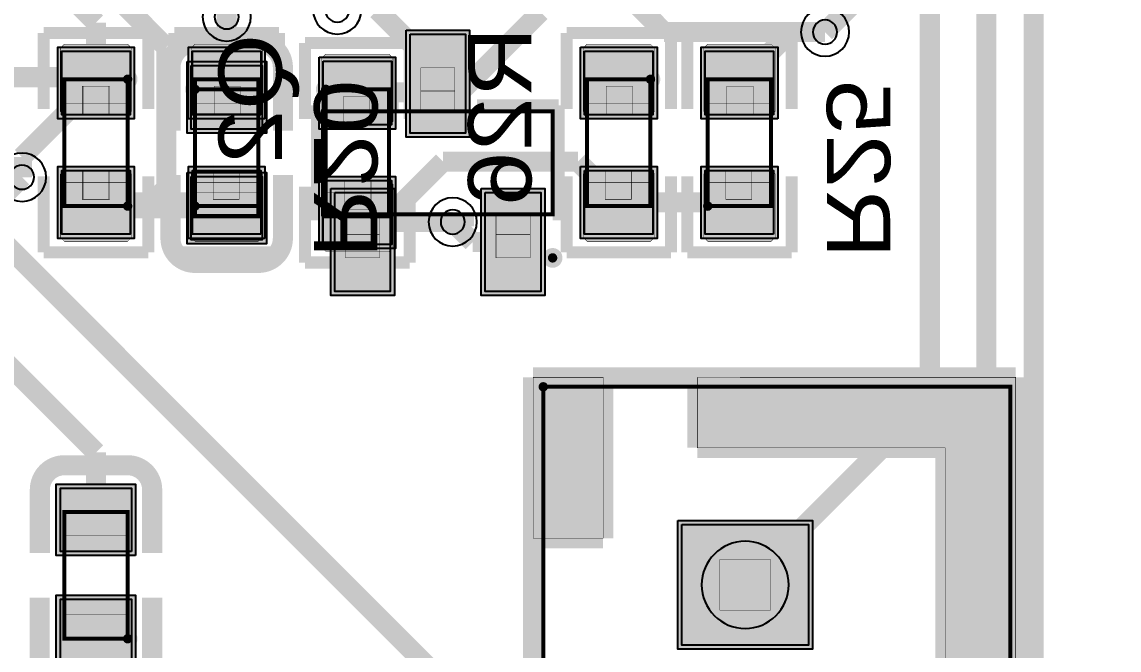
# Model space of a CAD drawing. Header units: millimetres. Extents: x -0.1 to 51.1, y -7.6 to 37.6.
# Drawn here: x 37.22 to 51.08, y 11.92 to 19.85 of the extents above; entities that cross this region are included whole.
import ezdxf
from ezdxf.enums import TextEntityAlignment as Align

# ---------------------------------------------------------------- set-up
doc = ezdxf.new("R2010")
doc.units = ezdxf.units.MM
doc.header["$MEASUREMENT"] = 0
for name, color, linetype, true_color in [('Board-Outline-Layer', 7, 'Continuous', 0xff00ff), ('Bottom-Layer', 7, 'Continuous', 0x0000ff), ('Bottom-Paste-Mask-Layer', 7, 'Continuous', 0x800000), ('Bottom-Silkscreen-Layer', 7, 'Continuous', 0x66cc33), ('Bottom-Solder-Mask-Layer', 7, 'Continuous', 0xaa00ff), ('Component-Marking-Layer', 7, 'Continuous', 0x66ffcc), ('Component-Shape-Layer', 7, 'Continuous', 0x00cccc), ('Document-Layer', 7, 'Continuous', 0xffffff), ('Hole-Layer', 7, 'Continuous', 0x222222), ('Multi-Layer', 7, 'Continuous', 0xc0c0c0), ('Pin-Floating-Layer', 7, 'Continuous', 0xff99ff), ('Pin-Soldering-Layer', 7, 'Continuous', 0xcc9999), ('Top-Layer', 7, 'Continuous', 0xff0000), ('Top-Paste-Mask-Layer', 7, 'Continuous', 0x808080), ('Top-Silkscreen-Layer', 7, 'Continuous', 0xffcc00), ('Top-Solder-Mask-Layer', 7, 'Continuous', 0x800080)]:
    doc.layers.add(name, color=color, linetype=linetype, true_color=true_color)
doc.styles.get("Standard").update_dxf_attribs({"font": 'arial.ttf'})

msp = doc.modelspace()

# ---------------------------------------------------------------- hatches: boundary and pattern name
at = {"layer": 'Bottom-Layer'}
for points in [[(42.123, 19.699), (42.823, 19.699), (42.823, 18.449), (42.123, 18.449)], [(37.723, 19.485), (38.587, 19.485), (38.587, 18.679), (37.723, 18.679)], [(40.238, 18.679), (39.374, 18.679), (39.374, 19.485), (40.238, 19.485)], [(44.327, 19.485), (45.191, 19.485), (45.191, 18.679), (44.327, 18.679)], [(46.715, 18.679), (45.851, 18.679), (45.851, 19.485), (46.715, 19.485)], [(37.723, 17.978), (38.587, 17.978), (38.587, 17.172), (37.723, 17.172)], [(40.238, 17.172), (39.374, 17.172), (39.374, 17.978), (40.238, 17.978)], [(44.327, 17.978), (45.191, 17.978), (45.191, 17.172), (44.327, 17.172)], [(46.715, 17.172), (45.851, 17.172), (45.851, 17.978), (46.715, 17.978)], [(41.173, 17.699), (41.873, 17.699), (41.873, 16.449), (41.173, 16.449)], [(43.073, 17.699), (43.773, 17.699), (43.773, 16.449), (43.073, 16.449)], [(45.555, 13.509), (47.155, 13.509), (47.155, 11.985), (45.555, 11.985)]]:
    msp.add_hatch(color=256, dxfattribs=at).paths.add_polyline_path(points)
at = {"layer": 'Bottom-Paste-Mask-Layer'}
for points in [[(42.123, 19.699), (42.823, 19.699), (42.823, 18.449), (42.123, 18.449)], [(38.605, 19.523), (38.605, 18.723), (38.555, 18.673), (38.327, 18.673), (38.327, 19.043), (37.997, 19.043), (37.997, 18.673), (37.755, 18.673), (37.705, 18.723), (37.705, 19.523), (37.755, 19.573), (38.555, 19.573)], [(38.605, 19.523), (38.605, 18.723), (38.555, 18.673), (38.327, 18.673), (38.327, 19.043), (37.997, 19.043), (37.997, 18.673), (37.755, 18.673), (37.705, 18.723), (37.705, 19.523), (37.755, 19.573), (38.555, 19.573)], [(40.256, 19.523), (40.256, 18.723), (40.206, 18.673), (39.978, 18.673), (39.978, 19.043), (39.648, 19.043), (39.648, 18.673), (39.406, 18.673), (39.356, 18.723), (39.356, 19.523), (39.406, 19.573), (40.206, 19.573)], [(40.256, 19.523), (40.256, 18.723), (40.206, 18.673), (39.978, 18.673), (39.978, 19.043), (39.648, 19.043), (39.648, 18.673), (39.406, 18.673), (39.356, 18.723), (39.356, 19.523), (39.406, 19.573), (40.206, 19.573)], [(45.209, 19.523), (45.209, 18.723), (45.159, 18.673), (44.931, 18.673), (44.931, 19.043), (44.601, 19.043), (44.601, 18.673), (44.359, 18.673), (44.309, 18.723), (44.309, 19.523), (44.359, 19.573), (45.159, 19.573)], [(45.209, 19.523), (45.209, 18.723), (45.159, 18.673), (44.931, 18.673), (44.931, 19.043), (44.601, 19.043), (44.601, 18.673), (44.359, 18.673), (44.309, 18.723), (44.309, 19.523), (44.359, 19.573), (45.159, 19.573)], [(46.733, 19.523), (46.733, 18.723), (46.683, 18.673), (46.455, 18.673), (46.455, 19.043), (46.125, 19.043), (46.125, 18.673), (45.883, 18.673), (45.833, 18.723), (45.833, 19.523), (45.883, 19.573), (46.683, 19.573)], [(46.733, 19.523), (46.733, 18.723), (46.683, 18.673), (46.455, 18.673), (46.455, 19.043), (46.125, 19.043), (46.125, 18.673), (45.883, 18.673), (45.833, 18.723), (45.833, 19.523), (45.883, 19.573), (46.683, 19.573)], [(37.705, 17.133), (37.705, 17.933), (37.755, 17.983), (37.983, 17.983), (37.983, 17.613), (38.313, 17.613), (38.313, 17.983), (38.555, 17.983), (38.605, 17.933), (38.605, 17.133), (38.555, 17.083), (37.755, 17.083)], [(37.705, 17.133), (37.705, 17.933), (37.755, 17.983), (37.983, 17.983), (37.983, 17.613), (38.313, 17.613), (38.313, 17.983), (38.555, 17.983), (38.605, 17.933), (38.605, 17.133), (38.555, 17.083), (37.755, 17.083)], [(39.356, 17.133), (39.356, 17.933), (39.406, 17.983), (39.634, 17.983), (39.634, 17.613), (39.964, 17.613), (39.964, 17.983), (40.206, 17.983), (40.256, 17.933), (40.256, 17.133), (40.206, 17.083), (39.406, 17.083)], [(39.356, 17.133), (39.356, 17.933), (39.406, 17.983), (39.634, 17.983), (39.634, 17.613), (39.964, 17.613), (39.964, 17.983), (40.206, 17.983), (40.256, 17.933), (40.256, 17.133), (40.206, 17.083), (39.406, 17.083)], [(44.309, 17.133), (44.309, 17.933), (44.359, 17.983), (44.587, 17.983), (44.587, 17.613), (44.917, 17.613), (44.917, 17.983), (45.159, 17.983), (45.209, 17.933), (45.209, 17.133), (45.159, 17.083), (44.359, 17.083)], [(44.309, 17.133), (44.309, 17.933), (44.359, 17.983), (44.587, 17.983), (44.587, 17.613), (44.917, 17.613), (44.917, 17.983), (45.159, 17.983), (45.209, 17.933), (45.209, 17.133), (45.159, 17.083), (44.359, 17.083)], [(45.833, 17.133), (45.833, 17.933), (45.883, 17.983), (46.111, 17.983), (46.111, 17.613), (46.441, 17.613), (46.441, 17.983), (46.683, 17.983), (46.733, 17.933), (46.733, 17.133), (46.683, 17.083), (45.883, 17.083)], [(45.833, 17.133), (45.833, 17.933), (45.883, 17.983), (46.111, 17.983), (46.111, 17.613), (46.441, 17.613), (46.441, 17.983), (46.683, 17.983), (46.733, 17.933), (46.733, 17.133), (46.683, 17.083), (45.883, 17.083)], [(41.173, 17.699), (41.873, 17.699), (41.873, 16.449), (41.173, 16.449)], [(43.073, 17.699), (43.773, 17.699), (43.773, 16.449), (43.073, 16.449)], [(45.555, 13.509), (47.155, 13.509), (47.155, 11.985), (45.555, 11.985)]]:
    msp.add_hatch(color=256, dxfattribs=at).paths.add_polyline_path(points)
at = {"layer": 'Bottom-Solder-Mask-Layer'}
for points in [[(42.072, 19.75), (42.874, 19.75), (42.874, 18.398), (42.072, 18.398)], [(37.672, 19.536), (38.638, 19.536), (38.638, 18.628), (37.672, 18.628)], [(40.289, 18.628), (39.323, 18.628), (39.323, 19.536), (40.289, 19.536)], [(44.276, 19.536), (45.242, 19.536), (45.242, 18.628), (44.276, 18.628)], [(46.766, 18.628), (45.8, 18.628), (45.8, 19.536), (46.766, 19.536)], [(37.672, 18.029), (38.638, 18.029), (38.638, 17.121), (37.672, 17.121)], [(40.289, 17.121), (39.323, 17.121), (39.323, 18.029), (40.289, 18.029)], [(44.276, 18.029), (45.242, 18.029), (45.242, 17.121), (44.276, 17.121)], [(46.766, 17.121), (45.8, 17.121), (45.8, 18.029), (46.766, 18.029)], [(41.122, 17.75), (41.924, 17.75), (41.924, 16.398), (41.122, 16.398)], [(43.022, 17.75), (43.824, 17.75), (43.824, 16.398), (43.022, 16.398)], [(45.504, 13.56), (47.206, 13.56), (47.206, 11.934), (45.504, 11.934)]]:
    msp.add_hatch(color=256, dxfattribs=at).paths.add_polyline_path(points)
at = {"layer": 'Component-Marking-Layer'}
for points in [[(38.495, 19.129, 1), (38.615, 19.129, 1)], [(38.495, 19.129, 1), (38.615, 19.129, 1)], [(45.099, 19.129, 1), (45.219, 19.129, 1)], [(45.099, 19.129, 1), (45.219, 19.129, 1)], [(39.346, 19.002, 1), (39.466, 19.002, 1)], [(39.346, 19.002, 1), (39.466, 19.002, 1)], [(40.997, 19.002, 1), (41.117, 19.002, 1)], [(40.997, 19.002, 1), (41.117, 19.002, 1)], [(38.495, 17.528, 1), (38.615, 17.528, 1)], [(38.495, 17.528, 1), (38.615, 17.528, 1)], [(39.346, 17.528, 1), (39.466, 17.528, 1)], [(39.346, 17.528, 1), (39.466, 17.528, 1)], [(45.823, 17.528, 1), (45.943, 17.528, 1)], [(45.823, 17.528, 1), (45.943, 17.528, 1)], [(43.863, 16.874, 1), (43.983, 16.874, 1)], [(43.863, 16.874, 1), (43.983, 16.874, 1)], [(43.745, 15.247, 1), (43.865, 15.247, 1)], [(43.745, 15.247, 1), (43.865, 15.247, 1)], [(38.495, 12.067, 1), (38.615, 12.067, 1)], [(38.495, 12.067, 1), (38.615, 12.067, 1)]]:
    msp.add_hatch(color=256, dxfattribs=at).paths.add_polyline_path(points)
at = {"layer": 'Document-Layer'}
for points in [[(44.561, 15.367), (44.561, 13.335), (43.676, 13.335), (43.676, 15.367)], [(44.561, 15.367), (44.561, 13.335), (43.676, 13.335), (43.676, 15.367)], [(45.751, 15.366), (45.751, 14.477), (48.883, 14.477), (48.883, 1.015), (45.708, 1.015), (45.708, 0.126), (49.771, 0.126), (49.772, 0.127), (49.772, 15.367)], [(45.751, 15.366), (45.751, 14.477), (48.883, 14.477), (48.883, 1.015), (45.708, 1.015), (45.708, 0.126), (49.771, 0.126), (49.772, 0.127), (49.772, 15.367)]]:
    msp.add_hatch(color=256, dxfattribs=at).paths.add_polyline_path(points)
at = {"layer": 'Hole-Layer'}
msp.add_hatch(color=256, dxfattribs=at).paths.add_polyline_path([(45.805, 12.747, 1), (46.905, 12.747, 1)])
at = {"layer": 'Multi-Layer'}
msp.add_hatch(color=256, dxfattribs=at).paths.add_polyline_path([(45.555, 13.509), (47.155, 13.509), (47.155, 11.985), (45.555, 11.985)])
msp.add_hatch(color=256, dxfattribs=at).paths.add_polyline_path([(45.555, 13.509), (47.155, 13.509), (47.155, 11.985), (45.555, 11.985)])
msp.add_hatch(color=256, dxfattribs=at).paths.add_polyline_path([(45.555, 13.509), (47.155, 13.509), (47.155, 11.985), (45.555, 11.985)])
at = {"layer": 'Pin-Floating-Layer'}
for points in [[(42.688, 18.984), (42.258, 18.984), (42.258, 18.714), (42.688, 18.714)], [(42.688, 18.984), (42.258, 18.984), (42.258, 18.714), (42.688, 18.714)], [(41.738, 17.434), (41.308, 17.434), (41.308, 17.164), (41.738, 17.164)], [(41.738, 17.434), (41.308, 17.434), (41.308, 17.164), (41.738, 17.164)], [(43.638, 17.434), (43.208, 17.434), (43.208, 17.164), (43.638, 17.164)], [(43.638, 17.434), (43.208, 17.434), (43.208, 17.164), (43.638, 17.164)]]:
    msp.add_hatch(color=256, dxfattribs=at).paths.add_polyline_path(points)
at = {"layer": 'Pin-Soldering-Layer'}
for points in [[(42.688, 19.274), (42.258, 19.274), (42.258, 18.974), (42.688, 18.974)], [(42.688, 19.274), (42.258, 19.274), (42.258, 18.974), (42.688, 18.974)], [(38.555, 19.128), (37.755, 19.128), (37.755, 18.828), (38.555, 18.828)], [(38.555, 19.128), (37.755, 19.128), (37.755, 18.828), (38.555, 18.828)], [(38.555, 19.128), (37.755, 19.128), (37.755, 18.828), (38.555, 18.828)], [(38.555, 19.128), (37.755, 19.128), (37.755, 18.828), (38.555, 18.828)], [(39.406, 19.128), (40.206, 19.128), (40.206, 18.828), (39.406, 18.828)], [(39.406, 19.128), (40.206, 19.128), (40.206, 18.828), (39.406, 18.828)], [(45.159, 19.128), (44.359, 19.128), (44.359, 18.828), (45.159, 18.828)], [(45.159, 19.128), (44.359, 19.128), (44.359, 18.828), (45.159, 18.828)], [(45.883, 19.128), (46.683, 19.128), (46.683, 18.828), (45.883, 18.828)], [(45.883, 19.128), (46.683, 19.128), (46.683, 18.828), (45.883, 18.828)], [(39.406, 19.001), (40.206, 19.001), (40.206, 18.701), (39.406, 18.701)], [(39.406, 19.001), (40.206, 19.001), (40.206, 18.701), (39.406, 18.701)], [(41.057, 19.001), (41.857, 19.001), (41.857, 18.701), (41.057, 18.701)], [(41.057, 19.001), (41.857, 19.001), (41.857, 18.701), (41.057, 18.701)], [(38.555, 17.528), (37.755, 17.528), (37.755, 17.828), (38.555, 17.828)], [(38.555, 17.528), (37.755, 17.528), (37.755, 17.828), (38.555, 17.828)], [(38.555, 17.528), (37.755, 17.528), (37.755, 17.828), (38.555, 17.828)], [(38.555, 17.528), (37.755, 17.528), (37.755, 17.828), (38.555, 17.828)], [(39.406, 17.528), (40.206, 17.528), (40.206, 17.828), (39.406, 17.828)], [(39.406, 17.528), (40.206, 17.528), (40.206, 17.828), (39.406, 17.828)], [(45.159, 17.528), (44.359, 17.528), (44.359, 17.828), (45.159, 17.828)], [(45.159, 17.528), (44.359, 17.528), (44.359, 17.828), (45.159, 17.828)], [(45.883, 17.528), (46.683, 17.528), (46.683, 17.828), (45.883, 17.828)], [(45.883, 17.528), (46.683, 17.528), (46.683, 17.828), (45.883, 17.828)], [(39.406, 17.401), (40.206, 17.401), (40.206, 17.701), (39.406, 17.701)], [(39.406, 17.401), (40.206, 17.401), (40.206, 17.701), (39.406, 17.701)], [(41.057, 17.401), (41.857, 17.401), (41.857, 17.701), (41.057, 17.701)], [(41.057, 17.401), (41.857, 17.401), (41.857, 17.701), (41.057, 17.701)], [(41.738, 17.174), (41.308, 17.174), (41.308, 16.874), (41.738, 16.874)], [(41.738, 17.174), (41.308, 17.174), (41.308, 16.874), (41.738, 16.874)], [(43.638, 17.174), (43.208, 17.174), (43.208, 16.874), (43.638, 16.874)], [(43.638, 17.174), (43.208, 17.174), (43.208, 16.874), (43.638, 16.874)], [(38.555, 13.667), (37.755, 13.667), (37.755, 13.367), (38.555, 13.367)], [(38.555, 13.667), (37.755, 13.667), (37.755, 13.367), (38.555, 13.367)], [(46.675, 13.067), (46.675, 12.427), (46.035, 12.427), (46.035, 13.067)], [(46.675, 13.067), (46.675, 12.427), (46.035, 12.427), (46.035, 13.067)], [(38.555, 12.067), (37.755, 12.067), (37.755, 12.367), (38.555, 12.367)], [(38.555, 12.067), (37.755, 12.067), (37.755, 12.367), (38.555, 12.367)]]:
    msp.add_hatch(color=256, dxfattribs=at).paths.add_polyline_path(points)
at = {"layer": 'Top-Layer'}
for points in [[(38.587, 18.679), (37.723, 18.679), (37.723, 19.485), (38.587, 19.485)], [(39.356, 19.301), (40.256, 19.301), (40.256, 18.501), (39.356, 18.501)], [(41.025, 19.358), (41.889, 19.358), (41.889, 18.552), (41.025, 18.552)], [(38.587, 17.172), (37.723, 17.172), (37.723, 17.978), (38.587, 17.978)], [(39.356, 17.901), (40.256, 17.901), (40.256, 17.101), (39.356, 17.101)], [(41.025, 17.851), (41.889, 17.851), (41.889, 17.045), (41.025, 17.045)], [(38.605, 13.167), (37.705, 13.167), (37.705, 13.967), (38.605, 13.967)], [(45.555, 13.509), (47.155, 13.509), (47.155, 11.985), (45.555, 11.985)], [(38.605, 11.767), (37.705, 11.767), (37.705, 12.567), (38.605, 12.567)]]:
    msp.add_hatch(color=256, dxfattribs=at).paths.add_polyline_path(points)
at = {"layer": 'Top-Paste-Mask-Layer'}
for points in [[(37.705, 19.523), (37.705, 18.723), (37.755, 18.673), (37.983, 18.673), (37.983, 19.043), (38.313, 19.043), (38.313, 18.673), (38.555, 18.673), (38.605, 18.723), (38.605, 19.523), (38.555, 19.573), (37.755, 19.573)], [(37.705, 19.523), (37.705, 18.723), (37.755, 18.673), (37.983, 18.673), (37.983, 19.043), (38.313, 19.043), (38.313, 18.673), (38.555, 18.673), (38.605, 18.723), (38.605, 19.523), (38.555, 19.573), (37.755, 19.573)], [(41.007, 19.396), (41.007, 18.596), (41.057, 18.546), (41.285, 18.546), (41.285, 18.916), (41.615, 18.916), (41.615, 18.546), (41.857, 18.546), (41.907, 18.596), (41.907, 19.396), (41.857, 19.446), (41.057, 19.446)], [(41.007, 19.396), (41.007, 18.596), (41.057, 18.546), (41.285, 18.546), (41.285, 18.916), (41.615, 18.916), (41.615, 18.546), (41.857, 18.546), (41.907, 18.596), (41.907, 19.396), (41.857, 19.446), (41.057, 19.446)], [(39.356, 19.301), (40.256, 19.301), (40.256, 18.501), (39.356, 18.501)], [(38.605, 17.133), (38.605, 17.933), (38.555, 17.983), (38.327, 17.983), (38.327, 17.613), (37.997, 17.613), (37.997, 17.983), (37.755, 17.983), (37.705, 17.933), (37.705, 17.133), (37.755, 17.083), (38.555, 17.083)], [(38.605, 17.133), (38.605, 17.933), (38.555, 17.983), (38.327, 17.983), (38.327, 17.613), (37.997, 17.613), (37.997, 17.983), (37.755, 17.983), (37.705, 17.933), (37.705, 17.133), (37.755, 17.083), (38.555, 17.083)], [(39.356, 17.901), (40.256, 17.901), (40.256, 17.101), (39.356, 17.101)], [(41.907, 17.006), (41.907, 17.806), (41.857, 17.856), (41.629, 17.856), (41.629, 17.486), (41.299, 17.486), (41.299, 17.856), (41.057, 17.856), (41.007, 17.806), (41.007, 17.006), (41.057, 16.956), (41.857, 16.956)], [(41.907, 17.006), (41.907, 17.806), (41.857, 17.856), (41.629, 17.856), (41.629, 17.486), (41.299, 17.486), (41.299, 17.856), (41.057, 17.856), (41.007, 17.806), (41.007, 17.006), (41.057, 16.956), (41.857, 16.956)], [(38.605, 13.167), (37.705, 13.167), (37.705, 13.967), (38.605, 13.967)], [(45.555, 13.509), (47.155, 13.509), (47.155, 11.985), (45.555, 11.985)], [(38.605, 11.767), (37.705, 11.767), (37.705, 12.567), (38.605, 12.567)]]:
    msp.add_hatch(color=256, dxfattribs=at).paths.add_polyline_path(points)
at = {"layer": 'Top-Solder-Mask-Layer'}
for points in [[(38.638, 18.628), (37.672, 18.628), (37.672, 19.536), (38.638, 19.536)], [(40.974, 19.409), (41.94, 19.409), (41.94, 18.501), (40.974, 18.501)], [(39.305, 19.352), (40.307, 19.352), (40.307, 18.45), (39.305, 18.45)], [(38.638, 17.121), (37.672, 17.121), (37.672, 18.029), (38.638, 18.029)], [(39.305, 17.952), (40.307, 17.952), (40.307, 17.05), (39.305, 17.05)], [(40.974, 17.902), (41.94, 17.902), (41.94, 16.994), (40.974, 16.994)], [(38.656, 13.116), (37.654, 13.116), (37.654, 14.018), (38.656, 14.018)], [(45.504, 13.56), (47.206, 13.56), (47.206, 11.934), (45.504, 11.934)], [(38.656, 11.716), (37.654, 11.716), (37.654, 12.618), (38.656, 12.618)]]:
    msp.add_hatch(color=256, dxfattribs=at).paths.add_polyline_path(points)

# ---------------------------------------------------------------- linework, layer by layer
at = {"layer": 'Board-Outline-Layer', "const_width": 0.254}
msp.add_lwpolyline([(50, 0), (50, 30)], dxfattribs=at)
at = {"layer": 'Bottom-Layer', "const_width": 0.254}
for points in [[(48.688, 15.08), (48.688, 27.432)], [(38.155, 19.844), (35.869, 22.13)], [(43.815, 10.247), (32.131, 21.931)], [(42.473, 19.242), (41.711, 20.004)], [(38.155, 19.082), (38.155, 19.844)], [(39.806, 19.917), (39.806, 19.082)], [(46.927, 19.725), (46.283, 19.082)], [(47.364, 19.725), (46.927, 19.725)], [(42.473, 19.074), (42.473, 19.242)], [(37.221, 18.147), (38.155, 19.082)], [(37.221, 17.893), (37.221, 18.147)], [(41.523, 17.074), (42.539, 18.09)], [(42.539, 18.09), (44.244, 18.09)], [(44.244, 18.09), (44.759, 17.575)], [(38.155, 17.575), (39.806, 17.575)], [(44.759, 17.575), (46.283, 17.575)], [(42.915, 17.074), (42.661, 17.328)], [(43.423, 17.074), (42.915, 17.074)], [(46.355, 12.747), (48.688, 15.08)]]:
    msp.add_lwpolyline(points, dxfattribs=at)
at = {"layer": 'Bottom-Layer'}
for points in [[(42.123, 19.699), (42.823, 19.699), (42.823, 18.449), (42.123, 18.449)], [(37.723, 19.485), (38.587, 19.485), (38.587, 18.679), (37.723, 18.679)], [(40.238, 18.679), (39.374, 18.679), (39.374, 19.485), (40.238, 19.485)], [(44.327, 19.485), (45.191, 19.485), (45.191, 18.679), (44.327, 18.679)], [(46.715, 18.679), (45.851, 18.679), (45.851, 19.485), (46.715, 19.485)], [(37.723, 17.978), (38.587, 17.978), (38.587, 17.172), (37.723, 17.172)], [(40.238, 17.172), (39.374, 17.172), (39.374, 17.978), (40.238, 17.978)], [(44.327, 17.978), (45.191, 17.978), (45.191, 17.172), (44.327, 17.172)], [(46.715, 17.172), (45.851, 17.172), (45.851, 17.978), (46.715, 17.978)], [(41.173, 17.699), (41.873, 17.699), (41.873, 16.449), (41.173, 16.449)], [(43.073, 17.699), (43.773, 17.699), (43.773, 16.449), (43.073, 16.449)], [(45.555, 13.509), (47.155, 13.509), (47.155, 11.985), (45.555, 11.985)]]:
    msp.add_lwpolyline(points, close=True, dxfattribs=at)
at = {"layer": 'Bottom-Paste-Mask-Layer'}
for points in [[(42.123, 19.699), (42.823, 19.699), (42.823, 18.449), (42.123, 18.449)], [(41.173, 17.699), (41.873, 17.699), (41.873, 16.449), (41.173, 16.449)], [(43.073, 17.699), (43.773, 17.699), (43.773, 16.449), (43.073, 16.449)], [(45.555, 13.509), (47.155, 13.509), (47.155, 11.985), (45.555, 11.985)]]:
    msp.add_lwpolyline(points, close=True, dxfattribs=at)
at = {"layer": 'Bottom-Paste-Mask-Layer', "const_width": 0.00508}
for points in [[(38.605, 19.523), (38.605, 18.723), (38.555, 18.673), (38.327, 18.673), (38.327, 19.043), (37.997, 19.043), (37.997, 18.673), (37.755, 18.673), (37.705, 18.723), (37.705, 19.523), (37.755, 19.573), (38.555, 19.573)], [(38.605, 19.523), (38.605, 18.723), (38.555, 18.673), (38.327, 18.673), (38.327, 19.043), (37.997, 19.043), (37.997, 18.673), (37.755, 18.673), (37.705, 18.723), (37.705, 19.523), (37.755, 19.573), (38.555, 19.573)], [(40.256, 19.523), (40.256, 18.723), (40.206, 18.673), (39.978, 18.673), (39.978, 19.043), (39.648, 19.043), (39.648, 18.673), (39.406, 18.673), (39.356, 18.723), (39.356, 19.523), (39.406, 19.573), (40.206, 19.573)], [(40.256, 19.523), (40.256, 18.723), (40.206, 18.673), (39.978, 18.673), (39.978, 19.043), (39.648, 19.043), (39.648, 18.673), (39.406, 18.673), (39.356, 18.723), (39.356, 19.523), (39.406, 19.573), (40.206, 19.573)], [(45.209, 19.523), (45.209, 18.723), (45.159, 18.673), (44.931, 18.673), (44.931, 19.043), (44.601, 19.043), (44.601, 18.673), (44.359, 18.673), (44.309, 18.723), (44.309, 19.523), (44.359, 19.573), (45.159, 19.573)], [(45.209, 19.523), (45.209, 18.723), (45.159, 18.673), (44.931, 18.673), (44.931, 19.043), (44.601, 19.043), (44.601, 18.673), (44.359, 18.673), (44.309, 18.723), (44.309, 19.523), (44.359, 19.573), (45.159, 19.573)], [(46.733, 19.523), (46.733, 18.723), (46.683, 18.673), (46.455, 18.673), (46.455, 19.043), (46.125, 19.043), (46.125, 18.673), (45.883, 18.673), (45.833, 18.723), (45.833, 19.523), (45.883, 19.573), (46.683, 19.573)], [(46.733, 19.523), (46.733, 18.723), (46.683, 18.673), (46.455, 18.673), (46.455, 19.043), (46.125, 19.043), (46.125, 18.673), (45.883, 18.673), (45.833, 18.723), (45.833, 19.523), (45.883, 19.573), (46.683, 19.573)], [(37.705, 17.133), (37.705, 17.933), (37.755, 17.983), (37.983, 17.983), (37.983, 17.613), (38.313, 17.613), (38.313, 17.983), (38.555, 17.983), (38.605, 17.933), (38.605, 17.133), (38.555, 17.083), (37.755, 17.083)], [(37.705, 17.133), (37.705, 17.933), (37.755, 17.983), (37.983, 17.983), (37.983, 17.613), (38.313, 17.613), (38.313, 17.983), (38.555, 17.983), (38.605, 17.933), (38.605, 17.133), (38.555, 17.083), (37.755, 17.083)], [(39.356, 17.133), (39.356, 17.933), (39.406, 17.983), (39.634, 17.983), (39.634, 17.613), (39.964, 17.613), (39.964, 17.983), (40.206, 17.983), (40.256, 17.933), (40.256, 17.133), (40.206, 17.083), (39.406, 17.083)], [(39.356, 17.133), (39.356, 17.933), (39.406, 17.983), (39.634, 17.983), (39.634, 17.613), (39.964, 17.613), (39.964, 17.983), (40.206, 17.983), (40.256, 17.933), (40.256, 17.133), (40.206, 17.083), (39.406, 17.083)], [(44.309, 17.133), (44.309, 17.933), (44.359, 17.983), (44.587, 17.983), (44.587, 17.613), (44.917, 17.613), (44.917, 17.983), (45.159, 17.983), (45.209, 17.933), (45.209, 17.133), (45.159, 17.083), (44.359, 17.083)], [(44.309, 17.133), (44.309, 17.933), (44.359, 17.983), (44.587, 17.983), (44.587, 17.613), (44.917, 17.613), (44.917, 17.983), (45.159, 17.983), (45.209, 17.933), (45.209, 17.133), (45.159, 17.083), (44.359, 17.083)], [(45.833, 17.133), (45.833, 17.933), (45.883, 17.983), (46.111, 17.983), (46.111, 17.613), (46.441, 17.613), (46.441, 17.983), (46.683, 17.983), (46.733, 17.933), (46.733, 17.133), (46.683, 17.083), (45.883, 17.083)], [(45.833, 17.133), (45.833, 17.933), (45.883, 17.983), (46.111, 17.983), (46.111, 17.613), (46.441, 17.613), (46.441, 17.983), (46.683, 17.983), (46.733, 17.933), (46.733, 17.133), (46.683, 17.083), (45.883, 17.083)]]:
    msp.add_lwpolyline(points, close=True, dxfattribs=at)
at = {"layer": 'Bottom-Silkscreen-Layer', "const_width": 0.152}
for points in [[(38.816, 19.714), (37.495, 19.714)], [(37.495, 19.714), (37.495, 18.755)], [(38.816, 19.714), (37.495, 19.714)], [(37.495, 19.714), (37.495, 18.755)], [(38.816, 18.755), (38.816, 19.714)], [(38.816, 18.755), (38.816, 19.714)], [(39.146, 18.755), (39.146, 19.714)], [(39.146, 19.714), (40.467, 19.714)], [(39.146, 18.755), (39.146, 19.714)], [(39.146, 19.714), (40.467, 19.714)], [(40.467, 19.714), (40.467, 18.755)], [(40.467, 19.714), (40.467, 18.755)], [(45.42, 19.714), (44.099, 19.714)], [(44.099, 19.714), (44.099, 18.755)], [(45.42, 19.714), (44.099, 19.714)], [(44.099, 19.714), (44.099, 18.755)], [(45.42, 18.755), (45.42, 19.714)], [(45.42, 18.755), (45.42, 19.714)], [(45.623, 18.755), (45.623, 19.714)], [(45.623, 19.714), (46.944, 19.714)], [(45.623, 18.755), (45.623, 19.714)], [(45.623, 19.714), (46.944, 19.714)], [(46.944, 19.714), (46.944, 18.755)], [(46.944, 19.714), (46.944, 18.755)], [(40.947, 17.348), (40.947, 18.801)], [(40.947, 18.801), (41.979, 18.801)], [(40.947, 17.348), (40.947, 18.801)], [(40.947, 18.801), (41.979, 18.801)], [(44, 18.801), (42.968, 18.801)], [(44, 18.801), (42.968, 18.801)], [(44, 17.348), (44, 18.801)], [(44, 17.348), (44, 18.801)], [(37.495, 16.943), (37.495, 17.902)], [(37.495, 16.943), (37.495, 17.902)], [(38.816, 17.902), (38.816, 16.943)], [(38.816, 17.902), (38.816, 16.943)], [(39.146, 17.902), (39.146, 16.943)], [(39.146, 17.902), (39.146, 16.943)], [(40.467, 16.943), (40.467, 17.902)], [(40.467, 16.943), (40.467, 17.902)], [(44.099, 16.943), (44.099, 17.902)], [(44.099, 16.943), (44.099, 17.902)], [(45.42, 17.902), (45.42, 16.943)], [(45.42, 17.902), (45.42, 16.943)], [(45.623, 17.902), (45.623, 16.943)], [(45.623, 17.902), (45.623, 16.943)], [(46.944, 16.943), (46.944, 17.902)], [(46.944, 16.943), (46.944, 17.902)], [(42.018, 17.348), (42.929, 17.348)], [(42.018, 17.348), (42.929, 17.348)], [(38.816, 16.943), (37.495, 16.943)], [(38.816, 16.943), (37.495, 16.943)], [(39.146, 16.943), (40.467, 16.943)], [(39.146, 16.943), (40.467, 16.943)], [(45.42, 16.943), (44.099, 16.943)], [(45.42, 16.943), (44.099, 16.943)], [(45.623, 16.943), (46.944, 16.943)], [(45.623, 16.943), (46.944, 16.943)]]:
    msp.add_lwpolyline(points, dxfattribs=at)
at = {"layer": 'Bottom-Solder-Mask-Layer'}
for points in [[(42.072, 19.75), (42.874, 19.75), (42.874, 18.398), (42.072, 18.398)], [(37.672, 19.536), (38.638, 19.536), (38.638, 18.628), (37.672, 18.628)], [(40.289, 18.628), (39.323, 18.628), (39.323, 19.536), (40.289, 19.536)], [(44.276, 19.536), (45.242, 19.536), (45.242, 18.628), (44.276, 18.628)], [(46.766, 18.628), (45.8, 18.628), (45.8, 19.536), (46.766, 19.536)], [(37.672, 18.029), (38.638, 18.029), (38.638, 17.121), (37.672, 17.121)], [(40.289, 17.121), (39.323, 17.121), (39.323, 18.029), (40.289, 18.029)], [(44.276, 18.029), (45.242, 18.029), (45.242, 17.121), (44.276, 17.121)], [(46.766, 17.121), (45.8, 17.121), (45.8, 18.029), (46.766, 18.029)], [(41.122, 17.75), (41.924, 17.75), (41.924, 16.398), (41.122, 16.398)], [(43.022, 17.75), (43.824, 17.75), (43.824, 16.398), (43.022, 16.398)], [(45.504, 13.56), (47.206, 13.56), (47.206, 11.934), (45.504, 11.934)]]:
    msp.add_lwpolyline(points, close=True, dxfattribs=at)
at = {"layer": 'Component-Marking-Layer', "const_width": 0.129}
for points in [[(38.495, 19.129, 1), (38.615, 19.129), (38.615, 19.129, 1), (38.495, 19.129)], [(38.495, 19.129, 1), (38.615, 19.129), (38.615, 19.129, 1), (38.495, 19.129)], [(39.346, 19.002, 1), (39.466, 19.002), (39.466, 19.002, 1), (39.346, 19.002)], [(39.346, 19.002, 1), (39.466, 19.002), (39.466, 19.002, 1), (39.346, 19.002)], [(40.997, 19.002, 1), (41.117, 19.002), (41.117, 19.002, 1), (40.997, 19.002)], [(40.997, 19.002, 1), (41.117, 19.002), (41.117, 19.002, 1), (40.997, 19.002)], [(45.099, 19.129, 1), (45.219, 19.129), (45.219, 19.129, 1), (45.099, 19.129)], [(45.099, 19.129, 1), (45.219, 19.129), (45.219, 19.129, 1), (45.099, 19.129)], [(38.495, 17.528, 1), (38.615, 17.528), (38.615, 17.528, 1), (38.495, 17.528)], [(38.495, 17.528, 1), (38.615, 17.528), (38.615, 17.528, 1), (38.495, 17.528)], [(39.346, 17.528, 1), (39.466, 17.528), (39.466, 17.528, 1), (39.346, 17.528)], [(39.346, 17.528, 1), (39.466, 17.528), (39.466, 17.528, 1), (39.346, 17.528)], [(45.823, 17.528, 1), (45.943, 17.528), (45.943, 17.528, 1), (45.823, 17.528)], [(45.823, 17.528, 1), (45.943, 17.528), (45.943, 17.528, 1), (45.823, 17.528)], [(43.863, 16.874, 1), (43.983, 16.874), (43.983, 16.874, 1), (43.863, 16.874)], [(43.863, 16.874, 1), (43.983, 16.874), (43.983, 16.874, 1), (43.863, 16.874)], [(43.745, 15.247, 1), (43.865, 15.247), (43.865, 15.247, 1), (43.745, 15.247)], [(43.745, 15.247, 1), (43.865, 15.247), (43.865, 15.247, 1), (43.745, 15.247)], [(38.495, 12.067, 1), (38.615, 12.067), (38.615, 12.067, 1), (38.495, 12.067)], [(38.495, 12.067, 1), (38.615, 12.067), (38.615, 12.067, 1), (38.495, 12.067)]]:
    msp.add_lwpolyline(points, format="xyb", dxfattribs=at)
at = {"layer": 'Component-Shape-Layer', "const_width": 0.0508}
for points in [[(38.555, 17.528), (37.755, 17.528), (37.755, 19.128), (38.555, 19.128)], [(38.555, 19.128), (37.755, 19.128), (37.755, 17.528), (38.555, 17.528)], [(38.555, 17.528), (37.755, 17.528), (37.755, 19.128), (38.555, 19.128)], [(38.555, 19.128), (37.755, 19.128), (37.755, 17.528), (38.555, 17.528)], [(39.406, 17.528), (40.206, 17.528), (40.206, 19.128), (39.406, 19.128)], [(39.406, 17.528), (40.206, 17.528), (40.206, 19.128), (39.406, 19.128)], [(45.159, 19.128), (44.359, 19.128), (44.359, 17.528), (45.159, 17.528)], [(45.159, 19.128), (44.359, 19.128), (44.359, 17.528), (45.159, 17.528)], [(45.883, 17.528), (46.683, 17.528), (46.683, 19.128), (45.883, 19.128)], [(45.883, 17.528), (46.683, 17.528), (46.683, 19.128), (45.883, 19.128)], [(39.406, 19.001), (40.206, 19.001), (40.206, 17.401), (39.406, 17.401)], [(39.406, 19.001), (40.206, 19.001), (40.206, 17.401), (39.406, 17.401)], [(41.057, 19.001), (41.857, 19.001), (41.857, 17.401), (41.057, 17.401)], [(41.057, 19.001), (41.857, 19.001), (41.857, 17.401), (41.057, 17.401)], [(43.923, 18.724), (41.023, 18.724), (41.023, 17.424), (43.923, 17.424)], [(43.923, 18.724), (41.023, 18.724), (41.023, 17.424), (43.923, 17.424)], [(43.805, 15.247), (49.705, 15.247), (49.705, 0.247), (43.805, 0.247)], [(43.805, 15.247), (49.705, 15.247), (49.705, 0.247), (43.805, 0.247)], [(38.555, 12.067), (37.755, 12.067), (37.755, 13.667), (38.555, 13.667)], [(38.555, 12.067), (37.755, 12.067), (37.755, 13.667), (38.555, 13.667)]]:
    msp.add_lwpolyline(points, close=True, dxfattribs=at)
at = {"layer": 'Document-Layer', "const_width": 0.2}
msp.add_lwpolyline([(43.473, 16.614, 1), (43.673, 16.614, 1)], format="xyb", close=True, dxfattribs=at)
msp.add_lwpolyline([(43.473, 16.614, 1), (43.673, 16.614, 1)], format="xyb", close=True, dxfattribs=at)
at = {"layer": 'Document-Layer', "const_width": 0.00508}
for points in [[(44.561, 15.367), (44.561, 13.335), (43.676, 13.335), (43.676, 15.367)], [(44.561, 15.367), (44.561, 13.335), (43.676, 13.335), (43.676, 15.367)], [(45.751, 15.366), (45.751, 14.477), (48.883, 14.477), (48.883, 1.015), (45.708, 1.015), (45.708, 0.126), (49.771, 0.126), (49.772, 0.127), (49.772, 15.367)], [(45.751, 15.366), (45.751, 14.477), (48.883, 14.477), (48.883, 1.015), (45.708, 1.015), (45.708, 0.126), (49.771, 0.126), (49.772, 0.127), (49.772, 15.367)]]:
    msp.add_lwpolyline(points, close=True, dxfattribs=at)
at = {"layer": 'Hole-Layer'}
for points in [[(41.051, 20.004, 1), (41.356, 20.004, 1)], [(39.654, 19.917, 1), (39.959, 19.917, 1)], [(47.212, 19.725, 1), (47.517, 19.725, 1)], [(37.068, 17.893, 1), (37.373, 17.893, 1)], [(42.509, 17.328, 1), (42.814, 17.328, 1)], [(45.805, 12.747, 1), (46.905, 12.747, 1)]]:
    msp.add_lwpolyline(points, format="xyb", close=True, dxfattribs=at)
at = {"layer": 'Multi-Layer'}
for points in [[(40.898, 20.004, 1), (41.508, 20.004, 1)], [(39.501, 19.917, 1), (40.111, 19.917, 1)], [(47.059, 19.725, 1), (47.669, 19.725, 1)], [(36.916, 17.893, 1), (37.526, 17.893, 1)], [(42.356, 17.328, 1), (42.966, 17.328, 1)]]:
    msp.add_lwpolyline(points, format="xyb", close=True, dxfattribs=at)
msp.add_lwpolyline([(45.555, 13.509), (47.155, 13.509), (47.155, 11.985), (45.555, 11.985)], close=True, dxfattribs=at)
msp.add_lwpolyline([(45.555, 13.509), (47.155, 13.509), (47.155, 11.985), (45.555, 11.985)], close=True, dxfattribs=at)
msp.add_lwpolyline([(45.555, 13.509), (47.155, 13.509), (47.155, 11.985), (45.555, 11.985)], close=True, dxfattribs=at)
at = {"layer": 'Pin-Floating-Layer', "const_width": 0.00508}
for points in [[(42.688, 18.984), (42.258, 18.984), (42.258, 18.714), (42.688, 18.714)], [(42.688, 18.984), (42.258, 18.984), (42.258, 18.714), (42.688, 18.714)], [(41.738, 17.434), (41.308, 17.434), (41.308, 17.164), (41.738, 17.164)], [(41.738, 17.434), (41.308, 17.434), (41.308, 17.164), (41.738, 17.164)], [(43.638, 17.434), (43.208, 17.434), (43.208, 17.164), (43.638, 17.164)], [(43.638, 17.434), (43.208, 17.434), (43.208, 17.164), (43.638, 17.164)]]:
    msp.add_lwpolyline(points, close=True, dxfattribs=at)
at = {"layer": 'Pin-Soldering-Layer', "const_width": 0.00508}
for points in [[(42.688, 19.274), (42.258, 19.274), (42.258, 18.974), (42.688, 18.974)], [(42.688, 19.274), (42.258, 19.274), (42.258, 18.974), (42.688, 18.974)], [(38.555, 19.128), (37.755, 19.128), (37.755, 18.828), (38.555, 18.828)], [(38.555, 19.128), (37.755, 19.128), (37.755, 18.828), (38.555, 18.828)], [(38.555, 19.128), (37.755, 19.128), (37.755, 18.828), (38.555, 18.828)], [(38.555, 19.128), (37.755, 19.128), (37.755, 18.828), (38.555, 18.828)], [(39.406, 19.128), (40.206, 19.128), (40.206, 18.828), (39.406, 18.828)], [(39.406, 19.128), (40.206, 19.128), (40.206, 18.828), (39.406, 18.828)], [(45.159, 19.128), (44.359, 19.128), (44.359, 18.828), (45.159, 18.828)], [(45.159, 19.128), (44.359, 19.128), (44.359, 18.828), (45.159, 18.828)], [(45.883, 19.128), (46.683, 19.128), (46.683, 18.828), (45.883, 18.828)], [(45.883, 19.128), (46.683, 19.128), (46.683, 18.828), (45.883, 18.828)], [(39.406, 19.001), (40.206, 19.001), (40.206, 18.701), (39.406, 18.701)], [(39.406, 19.001), (40.206, 19.001), (40.206, 18.701), (39.406, 18.701)], [(41.057, 19.001), (41.857, 19.001), (41.857, 18.701), (41.057, 18.701)], [(41.057, 19.001), (41.857, 19.001), (41.857, 18.701), (41.057, 18.701)], [(38.555, 17.528), (37.755, 17.528), (37.755, 17.828), (38.555, 17.828)], [(38.555, 17.528), (37.755, 17.528), (37.755, 17.828), (38.555, 17.828)], [(38.555, 17.528), (37.755, 17.528), (37.755, 17.828), (38.555, 17.828)], [(38.555, 17.528), (37.755, 17.528), (37.755, 17.828), (38.555, 17.828)], [(39.406, 17.528), (40.206, 17.528), (40.206, 17.828), (39.406, 17.828)], [(39.406, 17.528), (40.206, 17.528), (40.206, 17.828), (39.406, 17.828)], [(45.159, 17.528), (44.359, 17.528), (44.359, 17.828), (45.159, 17.828)], [(45.159, 17.528), (44.359, 17.528), (44.359, 17.828), (45.159, 17.828)], [(45.883, 17.528), (46.683, 17.528), (46.683, 17.828), (45.883, 17.828)], [(45.883, 17.528), (46.683, 17.528), (46.683, 17.828), (45.883, 17.828)], [(39.406, 17.401), (40.206, 17.401), (40.206, 17.701), (39.406, 17.701)], [(39.406, 17.401), (40.206, 17.401), (40.206, 17.701), (39.406, 17.701)], [(41.057, 17.401), (41.857, 17.401), (41.857, 17.701), (41.057, 17.701)], [(41.057, 17.401), (41.857, 17.401), (41.857, 17.701), (41.057, 17.701)], [(41.738, 17.174), (41.308, 17.174), (41.308, 16.874), (41.738, 16.874)], [(41.738, 17.174), (41.308, 17.174), (41.308, 16.874), (41.738, 16.874)], [(43.638, 17.174), (43.208, 17.174), (43.208, 16.874), (43.638, 16.874)], [(43.638, 17.174), (43.208, 17.174), (43.208, 16.874), (43.638, 16.874)], [(38.555, 13.667), (37.755, 13.667), (37.755, 13.367), (38.555, 13.367)], [(38.555, 13.667), (37.755, 13.667), (37.755, 13.367), (38.555, 13.367)], [(46.675, 13.067), (46.675, 12.427), (46.035, 12.427), (46.035, 13.067)], [(46.675, 13.067), (46.675, 12.427), (46.035, 12.427), (46.035, 13.067)], [(38.555, 12.067), (37.755, 12.067), (37.755, 12.367), (38.555, 12.367)], [(38.555, 12.067), (37.755, 12.067), (37.755, 12.367), (38.555, 12.367)]]:
    msp.add_lwpolyline(points, close=True, dxfattribs=at)
at = {"layer": 'Top-Layer', "const_width": 0.254}
for points in [[(49.403, 5.795), (49.403, 21.711)], [(48.634, 20.995), (47.364, 19.725)], [(39.806, 19.917), (39.806, 20.639)], [(45.332, 19.725), (44.437, 20.62)], [(39.044, 19.533), (38.087, 20.49)], [(43.768, 19.979), (42.752, 18.963)], [(39.806, 18.901), (39.806, 19.917)], [(47.364, 19.725), (45.332, 19.725)], [(39.044, 17.755), (39.044, 19.533)], [(36.469, 19.156), (38.081, 19.156)], [(38.081, 19.156), (38.155, 19.082)], [(41.466, 18.963), (41.457, 18.955)], [(42.752, 18.963), (41.466, 18.963)], [(35.951, 16.623), (37.221, 17.893)], [(38.79, 17.501), (39.044, 17.755)], [(38.229, 17.501), (38.155, 17.575)], [(38.79, 17.501), (38.229, 17.501)], [(39.806, 17.501), (38.79, 17.501)], [(41.577, 17.328), (41.457, 17.448)], [(42.661, 17.328), (41.577, 17.328)], [(38.155, 14.419), (35.951, 16.623)], [(38.155, 13.567), (38.155, 14.419)]]:
    msp.add_lwpolyline(points, dxfattribs=at)
at = {"layer": 'Top-Layer'}
for points in [[(38.587, 18.679), (37.723, 18.679), (37.723, 19.485), (38.587, 19.485)], [(39.356, 19.301), (40.256, 19.301), (40.256, 18.501), (39.356, 18.501)], [(41.025, 19.358), (41.889, 19.358), (41.889, 18.552), (41.025, 18.552)], [(38.587, 17.172), (37.723, 17.172), (37.723, 17.978), (38.587, 17.978)], [(39.356, 17.901), (40.256, 17.901), (40.256, 17.101), (39.356, 17.101)], [(41.025, 17.851), (41.889, 17.851), (41.889, 17.045), (41.025, 17.045)], [(38.605, 13.167), (37.705, 13.167), (37.705, 13.967), (38.605, 13.967)], [(45.555, 13.509), (47.155, 13.509), (47.155, 11.985), (45.555, 11.985)], [(38.605, 11.767), (37.705, 11.767), (37.705, 12.567), (38.605, 12.567)]]:
    msp.add_lwpolyline(points, close=True, dxfattribs=at)
at = {"layer": 'Top-Paste-Mask-Layer', "const_width": 0.00508}
for points in [[(37.705, 19.523), (37.705, 18.723), (37.755, 18.673), (37.983, 18.673), (37.983, 19.043), (38.313, 19.043), (38.313, 18.673), (38.555, 18.673), (38.605, 18.723), (38.605, 19.523), (38.555, 19.573), (37.755, 19.573)], [(37.705, 19.523), (37.705, 18.723), (37.755, 18.673), (37.983, 18.673), (37.983, 19.043), (38.313, 19.043), (38.313, 18.673), (38.555, 18.673), (38.605, 18.723), (38.605, 19.523), (38.555, 19.573), (37.755, 19.573)], [(41.007, 19.396), (41.007, 18.596), (41.057, 18.546), (41.285, 18.546), (41.285, 18.916), (41.615, 18.916), (41.615, 18.546), (41.857, 18.546), (41.907, 18.596), (41.907, 19.396), (41.857, 19.446), (41.057, 19.446)], [(41.007, 19.396), (41.007, 18.596), (41.057, 18.546), (41.285, 18.546), (41.285, 18.916), (41.615, 18.916), (41.615, 18.546), (41.857, 18.546), (41.907, 18.596), (41.907, 19.396), (41.857, 19.446), (41.057, 19.446)], [(38.605, 17.133), (38.605, 17.933), (38.555, 17.983), (38.327, 17.983), (38.327, 17.613), (37.997, 17.613), (37.997, 17.983), (37.755, 17.983), (37.705, 17.933), (37.705, 17.133), (37.755, 17.083), (38.555, 17.083)], [(38.605, 17.133), (38.605, 17.933), (38.555, 17.983), (38.327, 17.983), (38.327, 17.613), (37.997, 17.613), (37.997, 17.983), (37.755, 17.983), (37.705, 17.933), (37.705, 17.133), (37.755, 17.083), (38.555, 17.083)], [(41.907, 17.006), (41.907, 17.806), (41.857, 17.856), (41.629, 17.856), (41.629, 17.486), (41.299, 17.486), (41.299, 17.856), (41.057, 17.856), (41.007, 17.806), (41.007, 17.006), (41.057, 16.956), (41.857, 16.956)], [(41.907, 17.006), (41.907, 17.806), (41.857, 17.856), (41.629, 17.856), (41.629, 17.486), (41.299, 17.486), (41.299, 17.856), (41.057, 17.856), (41.007, 17.806), (41.007, 17.006), (41.057, 16.956), (41.857, 16.956)]]:
    msp.add_lwpolyline(points, close=True, dxfattribs=at)
at = {"layer": 'Top-Paste-Mask-Layer'}
for points in [[(39.356, 19.301), (40.256, 19.301), (40.256, 18.501), (39.356, 18.501)], [(39.356, 17.901), (40.256, 17.901), (40.256, 17.101), (39.356, 17.101)], [(38.605, 13.167), (37.705, 13.167), (37.705, 13.967), (38.605, 13.967)], [(45.555, 13.509), (47.155, 13.509), (47.155, 11.985), (45.555, 11.985)], [(38.605, 11.767), (37.705, 11.767), (37.705, 12.567), (38.605, 12.567)]]:
    msp.add_lwpolyline(points, close=True, dxfattribs=at)
at = {"layer": 'Top-Silkscreen-Layer'}
for points, const_width in [([(38.816, 19.714), (37.495, 19.714)], 0.152), ([(37.495, 19.714), (37.495, 18.755)], 0.152), ([(38.816, 19.714), (37.495, 19.714)], 0.152), ([(37.495, 19.714), (37.495, 18.755)], 0.152), ([(38.816, 18.755), (38.816, 19.714)], 0.152), ([(38.816, 18.755), (38.816, 19.714)], 0.152), ([(39.407, 19.591), (40.207, 19.591)], 0.254), ([(39.407, 19.591), (40.207, 19.591)], 0.254), ([(40.797, 18.628), (40.797, 19.586)], 0.152), ([(40.797, 19.586), (42.118, 19.586)], 0.152), ([(40.797, 18.628), (40.797, 19.586)], 0.152), ([(40.797, 19.586), (42.118, 19.586)], 0.152), ([(42.118, 19.586), (42.118, 18.628)], 0.152), ([(42.118, 19.586), (42.118, 18.628)], 0.152), ([(39.097, 18.482), (39.097, 19.282)], 0.254), ([(39.097, 18.482), (39.097, 19.282)], 0.254), ([(40.516, 18.482), (40.516, 19.282)], 0.254), ([(40.516, 18.482), (40.516, 19.282)], 0.254), ([(39.096, 17.921), (39.096, 17.121)], 0.254), ([(39.096, 17.921), (39.096, 17.121)], 0.254), ([(40.516, 17.921), (40.516, 17.121)], 0.254), ([(40.516, 17.921), (40.516, 17.121)], 0.254), ([(37.495, 16.943), (37.495, 17.902)], 0.152), ([(37.495, 16.943), (37.495, 17.902)], 0.152), ([(38.816, 17.902), (38.816, 16.943)], 0.152), ([(38.816, 17.902), (38.816, 16.943)], 0.152), ([(40.797, 17.775), (40.797, 16.816)], 0.152), ([(40.797, 17.775), (40.797, 16.816)], 0.152), ([(42.118, 16.816), (42.118, 17.775)], 0.152), ([(42.118, 16.816), (42.118, 17.775)], 0.152), ([(38.816, 16.943), (37.495, 16.943)], 0.152), ([(38.816, 16.943), (37.495, 16.943)], 0.152), ([(40.206, 16.811), (39.406, 16.811)], 0.254), ([(40.206, 16.811), (39.406, 16.811)], 0.254), ([(40.797, 16.816), (42.118, 16.816)], 0.152), ([(40.797, 16.816), (42.118, 16.816)], 0.152), ([(43.676, 0.127), (43.676, 15.367)], 0.254), ([(43.676, 15.367), (49.772, 15.367)], 0.254), ([(43.676, 0.127), (43.676, 15.367)], 0.254), ([(43.676, 15.367), (49.772, 15.367)], 0.254), ([(44.561, 15.367), (44.561, 13.335)], 0.254), ([(44.561, 15.367), (44.561, 13.335)], 0.254), ([(45.751, 15.366), (45.751, 14.477)], 0.254), ([(45.751, 15.366), (45.751, 14.477)], 0.254), ([(49.772, 15.367), (49.772, 0.127)], 0.254), ([(49.772, 15.367), (49.772, 0.127)], 0.254), ([(45.751, 14.477), (48.883, 14.477)], 0.254), ([(45.751, 14.477), (48.883, 14.477)], 0.254), ([(48.883, 14.477), (48.883, 1.015)], 0.254), ([(48.883, 14.477), (48.883, 1.015)], 0.254), ([(37.756, 14.257), (38.556, 14.257)], 0.254), ([(37.756, 14.257), (38.556, 14.257)], 0.254), ([(37.446, 13.148), (37.446, 13.948)], 0.254), ([(37.446, 13.148), (37.446, 13.948)], 0.254), ([(38.865, 13.148), (38.865, 13.948)], 0.254), ([(38.865, 13.148), (38.865, 13.948)], 0.254), ([(44.561, 13.335), (43.676, 13.335)], 0.254), ([(44.561, 13.335), (43.676, 13.335)], 0.254), ([(37.445, 12.587), (37.445, 11.787)], 0.254), ([(37.445, 12.587), (37.445, 11.787)], 0.254), ([(38.865, 12.587), (38.865, 11.787)], 0.254), ([(38.865, 12.587), (38.865, 11.787)], 0.254)]:
    msp.add_lwpolyline(points, dxfattribs=dict(at, const_width=const_width))
at = {"layer": 'Top-Silkscreen-Layer', "const_width": 0.254}
for points in [[(39.097, 19.282, -0.414), (39.407, 19.591)], [(39.097, 19.282, -0.414), (39.407, 19.591)], [(40.207, 19.591, -0.414), (40.516, 19.282)], [(40.207, 19.591, -0.414), (40.516, 19.282)], [(39.406, 16.811, -0.414), (39.096, 17.121)], [(39.406, 16.811, -0.414), (39.096, 17.121)], [(40.516, 17.121, -0.414), (40.206, 16.811)], [(40.516, 17.121, -0.414), (40.206, 16.811)], [(37.446, 13.948, -0.414), (37.756, 14.257)], [(37.446, 13.948, -0.414), (37.756, 14.257)], [(38.555, 14.257, -0.414), (38.865, 13.948)], [(38.555, 14.257, -0.414), (38.865, 13.948)]]:
    msp.add_lwpolyline(points, format="xyb", dxfattribs=at)
at = {"layer": 'Top-Solder-Mask-Layer'}
for points in [[(38.638, 18.628), (37.672, 18.628), (37.672, 19.536), (38.638, 19.536)], [(40.974, 19.409), (41.94, 19.409), (41.94, 18.501), (40.974, 18.501)], [(39.305, 19.352), (40.307, 19.352), (40.307, 18.45), (39.305, 18.45)], [(38.638, 17.121), (37.672, 17.121), (37.672, 18.029), (38.638, 18.029)], [(39.305, 17.952), (40.307, 17.952), (40.307, 17.05), (39.305, 17.05)], [(40.974, 17.902), (41.94, 17.902), (41.94, 16.994), (40.974, 16.994)], [(38.656, 13.116), (37.654, 13.116), (37.654, 14.018), (38.656, 14.018)], [(45.504, 13.56), (47.206, 13.56), (47.206, 11.934), (45.504, 11.934)], [(38.656, 11.716), (37.654, 11.716), (37.654, 12.618), (38.656, 12.618)]]:
    msp.add_lwpolyline(points, close=True, dxfattribs=at)

# ---------------------------------------------------------------- texts
at = {"layer": 'Bottom-Silkscreen-Layer', "text_generation_flag": 2, "width": 1.1}
for s, rotation, p in [('R26', 90, (43.895, 19.79)), ('Q2', 90, (40.744, 19.699)), ('R20', 270, (40.67, 16.867)), ('R25', 270, (47.147, 16.867))]:
    msp.add_text(s, height=0.8001, rotation=rotation, dxfattribs=at).set_placement(p, align=Align.BOTTOM_LEFT)

doc.saveas('drawing.dxf')
